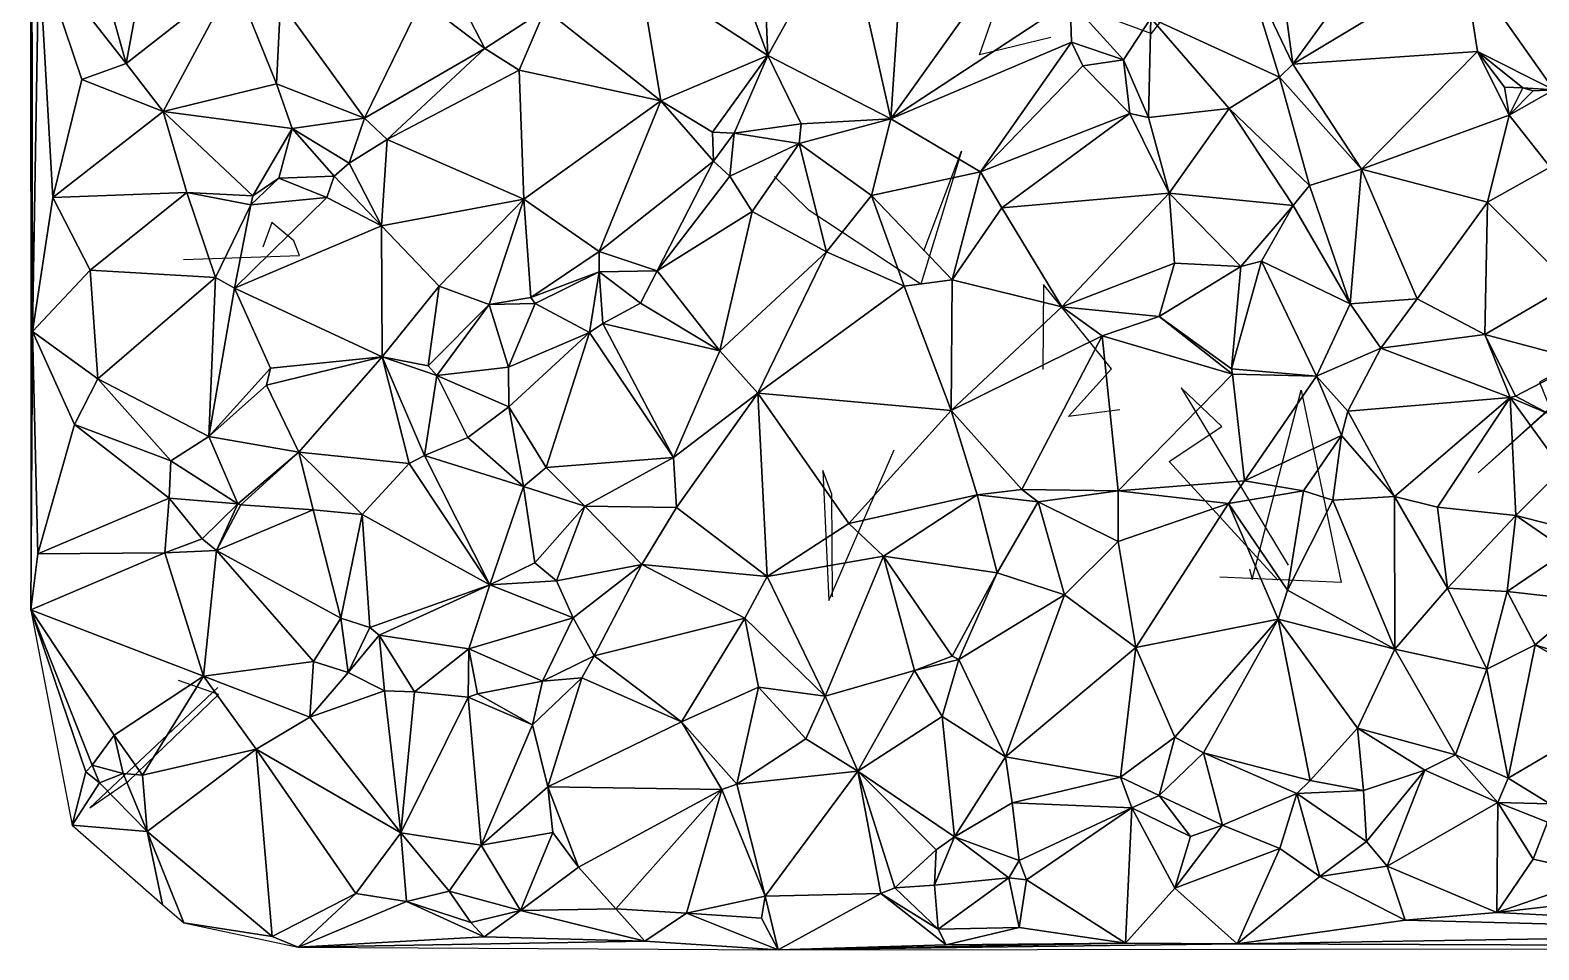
# Model space of a CAD drawing. Header units: metres. Extents: x -15.5 to 15.9, y -15.3 to 15.7.
# Drawn here: x -14.99 to -1.02, y -14.97 to -6.46 of the extents above; entities that cross this region are included whole.
import ezdxf

# ---------------------------------------------------------------- set-up
doc = ezdxf.new("R2010")
doc.units = ezdxf.units.M
doc.layers.add('CRACKS', color=1, linetype='Continuous')
doc.layers.add('STREET_MESH', color=7, linetype='Continuous')

msp = doc.modelspace()

# ---------------------------------------------------------------- linework, layer by layer
at = {"layer": 'CRACKS'}
for points in [[(-5.541, -6.529, 0.1), (-6.203, -6.691, 0.1), (-5.959, -5.992, 0.1), (-4.612, -6.493, 0.1), (-4.491, -6.339, 0.1)], [(-6.719, -8.505, 0.1), (-6.369, -7.582, 0.1), (-6.747, -8.814, 0.1), (-7.781, -8.131, 0.1), (-8.102, -7.817, 0.1)], [(-13.572, -8.586, 0.1), (-12.498, -8.548, 0.1), (-12.551, -8.413, 0.1), (-12.753, -8.243, 0.1), (-12.836, -8.47, 0.1)], [(-4.904, -9.975, 0.1), (-5.379, -10.036, 0.1), (-4.98, -9.597, 0.1), (-5.61, -8.816, 0.1), (-5.616, -9.601, 0.1)], [(-0.131, -9.264, 0.1), (-1.585, -10.56, 0.1), (-0.088, -9.203, 0.1), (-1.019, -9.719, 0.1), (-0.568, -10.828, 0.1)], [(-3.442, -11.551, 0.1), (-4.448, -10.453, 0.1), (-3.958, -10.131, 0.1), (-4.335, -9.771, 0.1), (-3.345, -11.413, 0.1)], [(-3.702, -11.451, 0.1), (-3.679, -11.545, 0.1), (-3.225, -9.794, 0.1), (-2.855, -11.573, 0.1), (-3.979, -11.525, 0.1)], [(-7.565, -11.706, 0.1), (-7.571, -10.756, 0.1), (-7.654, -10.536, 0.1), (-7.599, -11.739, 0.1), (-6.994, -10.347, 0.1)], [(-13.255, -12.546, 0.1), (-14.439, -13.66, 0.1), (-14.082, -13.413, 0.1), (-13.248, -12.609, 0.1), (-13.619, -12.481, 0.1)]]:
    msp.add_polyline3d(points, dxfattribs=at)
at = {"layer": 'STREET_MESH'}
for points in [[(-14.984, -11.827), (-14.969, -9.251), (-14.991, 3.667)], [(-14.969, -9.251), (-14.911, -5.736), (-14.991, 3.667)], [(-7.023, -7.282), (-6.887, -5.273), (-7.446, -5.407)], [(-5.744, -5.49), (-6.887, -5.273), (-7.023, -7.282)], [(-3.455, -5.626), (-3.301, -6.778), (-2.2, -5.256)], [(-3.301, -6.778), (-1.722, -5.827), (-2.2, -5.256)], [(-0.73, -5.211), (-1.722, -5.827), (-0.886, -7.014)], [(-8.161, -6.698), (-7.446, -5.407), (-8.212, -5.545)], [(-7.023, -7.282), (-7.446, -5.407), (-8.161, -6.698)], [(-14.103, -6.772), (-14.468, -5.469), (-14.911, -5.736)], [(-14.468, -5.469), (-14.103, -6.772), (-13.887, -5.601)], [(-8.524, -5.722), (-8.161, -6.698), (-8.212, -5.545)], [(-5.363, -6.194), (-5.744, -5.49), (-7.023, -7.282)], [(-14.103, -6.772), (-13.104, -5.986), (-13.887, -5.601)], [(-8.524, -5.722), (-9.35, -5.927), (-8.161, -6.698)], [(-3.455, -5.626), (-3.756, -5.827), (-3.301, -6.778)], [(-14.969, -9.251), (-14.783, -8.01), (-14.911, -5.736)], [(-14.783, -8.01), (-14.514, -6.919), (-14.911, -5.736)], [(-14.514, -6.919), (-14.103, -6.772), (-14.911, -5.736)], [(-3.756, -5.827), (-4.616, -6.351), (-3.427, -6.898)], [(-3.756, -5.827), (-3.427, -6.898), (-3.301, -6.778)], [(-3.301, -6.778), (-1.591, -6.661), (-1.722, -5.827)], [(-1.722, -5.827), (-1.591, -6.661), (-0.886, -7.014)], [(-13.104, -5.986), (-14.103, -6.772), (-13.761, -7.216)], [(-13.104, -5.986), (-13.761, -7.216), (-12.712, -6.958)], [(-13.104, -5.986), (-12.712, -6.958), (-12.674, -6.207)], [(-10.224, -6.27), (-9.152, -7.115), (-9.35, -5.927)], [(-9.35, -5.927), (-9.152, -7.115), (-8.161, -6.698)], [(-10.783, -6.633), (-11.101, -6.015), (-11.365, -6.191)], [(-10.783, -6.633), (-10.224, -6.27), (-11.101, -6.015)], [(-12.712, -6.958), (-11.895, -7.277), (-12.674, -6.207)], [(-11.895, -7.277), (-11.365, -6.191), (-12.674, -6.207)], [(-11.895, -7.277), (-10.783, -6.633), (-11.365, -6.191)], [(-10.464, -6.832), (-10.224, -6.27), (-10.783, -6.633)], [(-10.224, -6.27), (-10.464, -6.832), (-9.152, -7.115)], [(-5.351, -6.574), (-5.363, -6.194), (-7.023, -7.282)], [(-4.871, -6.738), (-5.363, -6.194), (-5.351, -6.574)], [(-5.363, -6.194), (-4.871, -6.738), (-4.616, -6.351)], [(-4.616, -6.351), (-4.871, -6.738), (-4.639, -7.269)], [(-4.616, -6.351), (-4.639, -7.269), (-3.891, -7.187)], [(-3.427, -6.898), (-4.616, -6.351), (-3.891, -7.187)], [(-11.685, -7.475), (-10.783, -6.633), (-11.895, -7.277)], [(-11.685, -7.475), (-10.464, -6.832), (-10.783, -6.633)], [(-8.161, -6.698), (-9.152, -7.115), (-8.675, -7.407)], [(-8.475, -7.416), (-8.161, -6.698), (-8.675, -7.407)], [(-8.475, -7.416), (-7.855, -7.328), (-8.161, -6.698)], [(-7.855, -7.328), (-7.023, -7.282), (-8.161, -6.698)], [(-5.351, -6.574), (-7.023, -7.282), (-6.193, -7.772)], [(-5.245, -6.792), (-5.351, -6.574), (-6.193, -7.772)], [(-5.245, -6.792), (-4.871, -6.738), (-5.351, -6.574)], [(-1.591, -6.661), (-3.301, -6.778), (-2.666, -7.748)], [(-1.298, -7.249), (-1.591, -6.661), (-2.666, -7.748)], [(-1.591, -6.661), (-1.172, -6.997), (-0.886, -7.014)], [(-1.591, -6.661), (-1.341, -6.991), (-1.172, -6.997)], [(-1.341, -6.991), (-1.591, -6.661), (-1.298, -7.249)], [(-13.761, -7.216), (-14.103, -6.772), (-14.514, -6.919)], [(-10.464, -6.832), (-11.685, -7.475), (-10.42, -8.027)], [(-10.464, -6.832), (-10.42, -8.027), (-9.152, -7.115)], [(-4.811, -7.235), (-5.245, -6.792), (-6.193, -7.772)], [(-4.871, -6.738), (-5.245, -6.792), (-4.811, -7.235)], [(-4.871, -6.738), (-4.811, -7.235), (-4.639, -7.269)], [(-3.301, -6.778), (-3.427, -6.898), (-2.666, -7.748)], [(-14.783, -8.01), (-13.761, -7.216), (-14.514, -6.919)], [(-13.761, -7.216), (-12.566, -7.372), (-12.712, -6.958)], [(-12.566, -7.372), (-11.895, -7.277), (-12.712, -6.958)], [(-3.148, -7.9), (-3.427, -6.898), (-3.891, -7.187)], [(-3.427, -6.898), (-3.148, -7.9), (-2.666, -7.748)], [(-10.42, -8.027), (-9.723, -8.511), (-9.152, -7.115)], [(-9.152, -7.115), (-9.723, -8.511), (-8.666, -7.676)], [(-9.152, -7.115), (-8.666, -7.676), (-8.675, -7.407)], [(-1.341, -6.991), (-1.298, -7.249), (-1.172, -6.997)], [(-1.298, -7.249), (-1.077, -7.024), (-1.172, -6.997)], [(-1.298, -7.249), (-0.92, -7.73), (-0.886, -7.014)], [(-1.077, -7.024), (-1.298, -7.249), (-0.886, -7.014)], [(-1.172, -6.997), (-1.077, -7.024), (-0.886, -7.014)], [(-14.783, -8.01), (-13.541, -7.964), (-13.761, -7.216)], [(-13.541, -7.964), (-12.929, -7.995), (-13.761, -7.216)], [(-12.929, -7.995), (-12.566, -7.372), (-13.761, -7.216)], [(-5.995, -8.105), (-4.811, -7.235), (-6.193, -7.772)], [(-4.446, -7.972), (-4.811, -7.235), (-5.995, -8.105)], [(-4.811, -7.235), (-4.446, -7.972), (-4.639, -7.269)], [(-4.639, -7.269), (-4.446, -7.972), (-3.891, -7.187)], [(-4.446, -7.972), (-3.298, -8.084), (-3.891, -7.187)], [(-3.298, -8.084), (-3.148, -7.9), (-3.891, -7.187)], [(-1.298, -7.249), (-2.666, -7.748), (-1.5, -8.054)], [(-0.92, -7.73), (-1.298, -7.249), (-1.5, -8.054)], [(-12.566, -7.372), (-12.929, -7.995), (-12.688, -7.833)], [(-12.178, -7.813), (-12.566, -7.372), (-12.688, -7.833)], [(-12.566, -7.372), (-12.037, -7.693), (-11.895, -7.277)], [(-12.178, -7.813), (-12.037, -7.693), (-12.566, -7.372)], [(-12.037, -7.693), (-11.685, -7.475), (-11.895, -7.277)], [(-7.873, -7.512), (-7.855, -7.328), (-8.475, -7.416)], [(-7.873, -7.512), (-7.202, -7.993), (-7.023, -7.282)], [(-7.855, -7.328), (-7.873, -7.512), (-7.023, -7.282)], [(-7.023, -7.282), (-7.202, -7.993), (-6.193, -7.772)], [(-11.685, -7.475), (-12.037, -7.693), (-11.74, -8.272)], [(-11.685, -7.475), (-11.74, -8.272), (-10.42, -8.027)], [(-8.666, -7.676), (-8.475, -7.416), (-8.675, -7.407)], [(-8.513, -7.813), (-8.475, -7.416), (-8.666, -7.676)], [(-8.513, -7.813), (-7.873, -7.512), (-8.475, -7.416)], [(-7.873, -7.512), (-8.513, -7.813), (-8.307, -8.141)], [(-7.873, -7.512), (-8.307, -8.141), (-7.619, -8.514)], [(-7.202, -7.993), (-7.873, -7.512), (-7.619, -8.514)], [(-9.723, -8.511), (-9.186, -8.69), (-8.666, -7.676)], [(-9.186, -8.69), (-8.513, -7.813), (-8.666, -7.676)], [(-12.245, -8.012), (-12.178, -7.813), (-12.688, -7.833)], [(-12.178, -7.813), (-12.245, -8.012), (-11.74, -8.272)], [(-12.037, -7.693), (-12.178, -7.813), (-11.74, -8.272)], [(-8.307, -8.141), (-8.513, -7.813), (-9.186, -8.69)], [(-7.202, -7.993), (-6.457, -8.774), (-6.193, -7.772)], [(-6.457, -8.774), (-5.995, -8.105), (-6.193, -7.772)], [(-3.148, -7.9), (-2.772, -8.995), (-2.666, -7.748)], [(-2.666, -7.748), (-2.772, -8.995), (-2.151, -8.95)], [(-1.5, -8.054), (-2.666, -7.748), (-2.151, -8.95)], [(-0.73, -8.815), (-0.92, -7.73), (-1.5, -8.054)], [(-12.949, -8.08), (-12.245, -8.012), (-12.688, -7.833)], [(-12.929, -7.995), (-12.949, -8.08), (-12.688, -7.833)], [(-3.148, -7.9), (-3.298, -8.084), (-2.772, -8.995)], [(-14.435, -8.682), (-14.783, -8.01), (-14.969, -9.251)], [(-13.541, -7.964), (-14.783, -8.01), (-14.435, -8.682)], [(-13.276, -8.75), (-13.541, -7.964), (-14.435, -8.682)], [(-13.276, -8.75), (-12.949, -8.08), (-13.541, -7.964)], [(-12.949, -8.08), (-12.929, -7.995), (-13.541, -7.964)], [(-12.949, -8.08), (-13.276, -8.75), (-13.099, -8.851)], [(-11.74, -8.272), (-12.245, -8.012), (-13.099, -8.851)], [(-12.245, -8.012), (-12.949, -8.08), (-13.099, -8.851)], [(-11.74, -8.272), (-11.206, -8.83), (-10.42, -8.027)], [(-11.206, -8.83), (-10.743, -9.001), (-10.42, -8.027)], [(-10.743, -9.001), (-10.357, -8.937), (-10.42, -8.027)], [(-10.357, -8.937), (-9.723, -8.511), (-10.42, -8.027)], [(-6.901, -8.832), (-7.202, -7.993), (-7.619, -8.514)], [(-7.202, -7.993), (-6.901, -8.832), (-6.457, -8.774)], [(-4.446, -7.972), (-5.995, -8.105), (-5.441, -9.023)], [(-4.397, -8.619), (-4.446, -7.972), (-5.441, -9.023)], [(-4.446, -7.972), (-4.397, -8.619), (-3.782, -8.649)], [(-3.298, -8.084), (-4.446, -7.972), (-3.782, -8.649)], [(-3.593, -8.601), (-3.298, -8.084), (-3.782, -8.649)], [(-3.298, -8.084), (-3.593, -8.601), (-2.772, -8.995)], [(-1.525, -9.278), (-1.5, -8.054), (-2.151, -8.95)], [(-1.525, -9.278), (-0.73, -8.815), (-1.5, -8.054)], [(-8.307, -8.141), (-9.186, -8.69), (-8.606, -9.43)], [(-7.619, -8.514), (-8.307, -8.141), (-8.606, -9.43)], [(-5.995, -8.105), (-6.457, -8.774), (-5.441, -9.023)], [(-11.74, -8.272), (-13.099, -8.851), (-11.733, -9.486)], [(-11.206, -8.83), (-11.74, -8.272), (-11.733, -9.486)], [(-9.723, -8.511), (-10.357, -8.937), (-9.723, -8.7)], [(-9.723, -8.511), (-9.723, -8.7), (-9.186, -8.69)], [(-8.256, -9.821), (-7.619, -8.514), (-8.606, -9.43)], [(-6.901, -8.832), (-7.619, -8.514), (-8.256, -9.821)], [(-4.54, -9.113), (-4.397, -8.619), (-5.441, -9.023)], [(-4.397, -8.619), (-4.54, -9.113), (-3.782, -8.649)], [(-4.54, -9.113), (-3.87, -9.596), (-3.782, -8.649)], [(-3.87, -9.596), (-3.593, -8.601), (-3.782, -8.649)], [(-3.593, -8.601), (-3.87, -9.596), (-3.082, -9.663)], [(-2.772, -8.995), (-3.593, -8.601), (-3.082, -9.663)], [(-14.366, -9.69), (-14.435, -8.682), (-14.969, -9.251)], [(-13.276, -8.75), (-14.435, -8.682), (-14.366, -9.69)], [(-13.338, -10.223), (-13.276, -8.75), (-14.366, -9.69)], [(-13.276, -8.75), (-13.338, -10.223), (-13.099, -8.851)], [(-10.357, -8.937), (-10.316, -8.992), (-9.723, -8.7)], [(-9.723, -8.7), (-10.316, -8.992), (-9.812, -9.26)], [(-9.69, -9.178), (-9.723, -8.7), (-9.812, -9.26)], [(-9.186, -8.69), (-9.723, -8.7), (-9.342, -8.99)], [(-9.723, -8.7), (-9.69, -9.178), (-9.342, -8.99)], [(-8.606, -9.43), (-9.186, -8.69), (-9.342, -8.99)], [(-6.457, -8.774), (-6.901, -8.832), (-6.464, -9.982)], [(-6.457, -8.774), (-6.464, -9.982), (-5.441, -9.023)], [(-13.338, -10.223), (-12.766, -9.59), (-13.099, -8.851)], [(-13.099, -8.851), (-12.766, -9.59), (-11.733, -9.486)], [(-11.306, -9.568), (-11.206, -8.83), (-11.733, -9.486)], [(-11.206, -8.83), (-11.306, -9.568), (-10.743, -9.001)], [(-10.316, -8.992), (-10.357, -8.937), (-10.743, -9.001)], [(-6.464, -9.982), (-6.901, -8.832), (-8.256, -9.821)], [(-1.525, -9.278), (-0.611, -9.523), (-0.73, -8.815)], [(-11.306, -9.568), (-11.228, -9.659), (-10.743, -9.001)], [(-11.228, -9.659), (-10.563, -9.58), (-10.743, -9.001)], [(-10.563, -9.58), (-10.316, -8.992), (-10.743, -9.001)], [(-10.316, -8.992), (-10.563, -9.58), (-9.812, -9.26)], [(-9.69, -9.178), (-8.606, -9.43), (-9.342, -8.99)], [(-6.464, -9.982), (-5.067, -9.291), (-5.441, -9.023)], [(-5.067, -9.291), (-4.54, -9.113), (-5.441, -9.023)], [(-2.488, -9.404), (-2.772, -8.995), (-3.082, -9.663)], [(-2.772, -8.995), (-2.488, -9.404), (-2.151, -8.95)], [(-2.488, -9.404), (-1.525, -9.278), (-2.151, -8.95)], [(-9.69, -9.178), (-9.812, -9.26), (-9.037, -10.416)], [(-9.69, -9.178), (-9.037, -10.416), (-8.606, -9.43)], [(-3.862, -9.645), (-4.54, -9.113), (-5.067, -9.291)], [(-3.87, -9.596), (-4.54, -9.113), (-3.862, -9.645)], [(-14.921, -11.308), (-14.969, -9.251), (-14.984, -11.827)], [(-14.921, -11.308), (-14.581, -10.11), (-14.969, -9.251)], [(-14.581, -10.11), (-14.366, -9.69), (-14.969, -9.251)], [(-9.812, -9.26), (-10.563, -9.58), (-10.559, -9.949)], [(-9.812, -9.26), (-10.559, -9.949), (-10.216, -10.509)], [(-9.037, -10.416), (-9.812, -9.26), (-10.216, -10.509)], [(-5.067, -9.291), (-6.464, -9.982), (-5.812, -10.712)], [(-5.067, -9.291), (-5.812, -10.712), (-4.92, -10.724)], [(-3.862, -9.645), (-5.067, -9.291), (-4.92, -10.724)], [(-1.525, -9.278), (-2.488, -9.404), (-1.291, -9.86)], [(-1.241, -9.849), (-1.525, -9.278), (-1.291, -9.86)], [(-1.525, -9.278), (-1.241, -9.849), (-0.611, -9.523)], [(-12.766, -9.59), (-12.805, -9.747), (-11.733, -9.486)], [(-12.805, -9.747), (-12.503, -10.367), (-11.733, -9.486)], [(-12.503, -10.367), (-11.482, -10.473), (-11.733, -9.486)], [(-11.341, -10.398), (-11.228, -9.659), (-11.733, -9.486)], [(-11.482, -10.473), (-11.341, -10.398), (-11.733, -9.486)], [(-11.228, -9.659), (-11.306, -9.568), (-11.733, -9.486)], [(-9.037, -10.416), (-8.256, -9.821), (-8.606, -9.43)], [(-2.794, -9.988), (-2.488, -9.404), (-3.082, -9.663)], [(-1.291, -9.86), (-2.488, -9.404), (-2.794, -9.988)], [(-12.766, -9.59), (-13.338, -10.223), (-12.805, -9.747)], [(-10.563, -9.58), (-11.228, -9.659), (-10.559, -9.949)], [(-3.87, -9.596), (-3.862, -9.645), (-3.082, -9.663)], [(-0.611, -9.523), (-1.241, -9.849), (-0.926, -10.015)], [(-14.366, -9.69), (-14.581, -10.11), (-13.689, -10.447)], [(-13.338, -10.223), (-14.366, -9.69), (-13.689, -10.447)], [(-13.338, -10.223), (-12.503, -10.367), (-12.805, -9.747)], [(-10.941, -10.233), (-11.228, -9.659), (-11.341, -10.398)], [(-11.228, -9.659), (-10.941, -10.233), (-10.559, -9.949)], [(-3.751, -10.632), (-3.862, -9.645), (-4.92, -10.724)], [(-3.082, -9.663), (-3.862, -9.645), (-3.751, -10.632)], [(-2.852, -10.212), (-3.082, -9.663), (-3.751, -10.632)], [(-2.852, -10.212), (-2.794, -9.988), (-3.082, -9.663)], [(-8.256, -9.821), (-9.037, -10.416), (-9.007, -10.88)], [(-8.167, -11.518), (-8.256, -9.821), (-9.007, -10.88)], [(-8.256, -9.821), (-8.167, -11.518), (-7.412, -11.028)], [(-6.464, -9.982), (-8.256, -9.821), (-7.412, -11.028)], [(-2.362, -10.779), (-1.291, -9.86), (-2.794, -9.988)], [(-2.362, -10.779), (-1.964, -10.875), (-1.291, -9.86)], [(-1.291, -9.86), (-1.964, -10.875), (-1.238, -10.954)], [(-1.241, -9.849), (-1.291, -9.86), (-0.926, -10.015)], [(-1.291, -9.86), (-1.238, -10.954), (-0.808, -10.526)], [(-0.926, -10.015), (-1.291, -9.86), (-0.808, -10.526)], [(-10.941, -10.233), (-10.423, -10.685), (-10.559, -9.949)], [(-10.559, -9.949), (-10.423, -10.685), (-10.216, -10.509)], [(-6.464, -9.982), (-7.412, -11.028), (-6.223, -10.763)], [(-5.812, -10.712), (-6.464, -9.982), (-6.223, -10.763)], [(-2.852, -10.212), (-2.362, -10.779), (-2.794, -9.988)], [(-14.921, -11.308), (-13.704, -10.793), (-14.581, -10.11)], [(-14.581, -10.11), (-13.704, -10.793), (-13.689, -10.447)], [(-13.07, -10.845), (-13.338, -10.223), (-13.689, -10.447)], [(-12.503, -10.367), (-13.338, -10.223), (-13.07, -10.845)], [(-10.941, -10.233), (-11.341, -10.398), (-10.423, -10.685)], [(-3.203, -10.726), (-2.852, -10.212), (-3.751, -10.632)], [(-3.203, -10.726), (-2.933, -10.81), (-2.852, -10.212)], [(-2.933, -10.81), (-2.362, -10.779), (-2.852, -10.212)], [(-13.704, -10.793), (-13.07, -10.845), (-13.689, -10.447)], [(-12.503, -10.367), (-13.07, -10.845), (-13.042, -10.855)], [(-12.503, -10.367), (-13.042, -10.855), (-12.372, -10.901)], [(-12.503, -10.367), (-12.372, -10.901), (-11.917, -10.944)], [(-11.482, -10.473), (-12.503, -10.367), (-11.917, -10.944)], [(-10.735, -11.594), (-11.482, -10.473), (-11.917, -10.944)], [(-11.482, -10.473), (-10.735, -11.594), (-11.341, -10.398)], [(-11.341, -10.398), (-10.735, -11.594), (-10.423, -10.685)], [(-9.857, -10.866), (-9.037, -10.416), (-10.216, -10.509)], [(-9.037, -10.416), (-9.857, -10.866), (-9.007, -10.88)], [(-10.423, -10.685), (-9.857, -10.866), (-10.216, -10.509)], [(-1.238, -10.954), (-0.684, -11.094), (-0.808, -10.526)], [(-10.735, -11.594), (-10.32, -11.391), (-10.423, -10.685)], [(-10.32, -11.391), (-9.857, -10.866), (-10.423, -10.685)], [(-5.661, -10.827), (-5.812, -10.712), (-6.223, -10.763)], [(-5.812, -10.712), (-5.661, -10.827), (-4.92, -10.724)], [(-5.661, -10.827), (-4.918, -11.195), (-4.92, -10.724)], [(-3.897, -10.843), (-3.751, -10.632), (-4.92, -10.724)], [(-4.918, -11.195), (-3.897, -10.843), (-4.92, -10.724)], [(-3.897, -10.843), (-3.203, -10.726), (-3.751, -10.632)], [(-3.203, -10.726), (-3.897, -10.843), (-3.352, -11.643)], [(-2.933, -10.81), (-3.203, -10.726), (-3.352, -11.643)], [(-13.704, -10.793), (-14.921, -11.308), (-13.744, -11.3)], [(-13.4, -11.17), (-13.704, -10.793), (-13.744, -11.3)], [(-13.4, -11.17), (-13.07, -10.845), (-13.704, -10.793)], [(-13.07, -10.845), (-13.4, -11.17), (-13.265, -11.276)], [(-13.042, -10.855), (-13.07, -10.845), (-13.265, -11.276)], [(-12.372, -10.901), (-13.042, -10.855), (-13.265, -11.276)], [(-9.857, -10.866), (-10.32, -11.391), (-10.12, -11.559)], [(-9.857, -10.866), (-10.12, -11.559), (-9.328, -11.407)], [(-9.857, -10.866), (-9.328, -11.407), (-9.007, -10.88)], [(-9.328, -11.407), (-8.167, -11.518), (-9.007, -10.88)], [(-7.412, -11.028), (-7.092, -11.33), (-6.223, -10.763)], [(-7.092, -11.33), (-6.038, -11.485), (-6.223, -10.763)], [(-6.038, -11.485), (-5.661, -10.827), (-6.223, -10.763)], [(-5.416, -11.687), (-5.661, -10.827), (-6.038, -11.485)], [(-4.918, -11.195), (-5.661, -10.827), (-5.416, -11.687)], [(-3.897, -10.843), (-4.918, -11.195), (-4.755, -12.176)], [(-3.437, -11.913), (-3.897, -10.843), (-4.755, -12.176)], [(-3.897, -10.843), (-3.437, -11.913), (-3.352, -11.643)], [(-2.357, -12.189), (-2.933, -10.81), (-3.352, -11.643)], [(-2.362, -10.779), (-2.933, -10.81), (-2.357, -12.189)], [(-1.964, -10.875), (-2.362, -10.779), (-1.871, -11.626)], [(-2.362, -10.779), (-2.357, -12.189), (-1.871, -11.626)], [(-1.238, -10.954), (-1.964, -10.875), (-1.871, -11.626)], [(-12.372, -10.901), (-13.265, -11.276), (-12.114, -11.904)], [(-12.372, -10.901), (-12.114, -11.904), (-11.917, -10.944)], [(-12.114, -11.904), (-11.848, -11.991), (-11.917, -10.944)], [(-11.848, -11.991), (-10.735, -11.594), (-11.917, -10.944)], [(-8.167, -11.518), (-7.092, -11.33), (-7.412, -11.028)], [(-1.318, -11.657), (-1.238, -10.954), (-1.871, -11.626)], [(-1.238, -10.954), (-1.318, -11.657), (-0.761, -11.279)], [(-0.684, -11.094), (-1.238, -10.954), (-0.761, -11.279)], [(-13.265, -11.276), (-13.4, -11.17), (-13.744, -11.3)], [(-13.388, -12.441), (-13.744, -11.3), (-14.984, -11.827)], [(-13.744, -11.3), (-14.921, -11.308), (-14.984, -11.827)], [(-13.265, -11.276), (-13.744, -11.3), (-13.388, -12.441)], [(-12.369, -12.304), (-13.265, -11.276), (-13.388, -12.441)], [(-12.114, -11.904), (-13.265, -11.276), (-12.369, -12.304)], [(-4.918, -11.195), (-5.416, -11.687), (-4.755, -12.176)], [(-0.761, -11.279), (-1.318, -11.657), (-0.575, -11.741)], [(-10.32, -11.391), (-10.735, -11.594), (-10.12, -11.559)], [(-10.12, -11.559), (-9.963, -11.899), (-9.328, -11.407)], [(-9.963, -11.899), (-9.77, -12.253), (-9.328, -11.407)], [(-9.77, -12.253), (-8.375, -11.904), (-9.328, -11.407)], [(-9.328, -11.407), (-8.375, -11.904), (-8.167, -11.518)], [(-7.632, -12.624), (-7.092, -11.33), (-8.167, -11.518)], [(-7.092, -11.33), (-7.632, -12.624), (-6.804, -12.389)], [(-6.457, -12.255), (-7.092, -11.33), (-6.804, -12.389)], [(-7.092, -11.33), (-6.457, -12.255), (-6.038, -11.485)], [(-10.735, -11.594), (-9.963, -11.899), (-10.12, -11.559)], [(-8.375, -11.904), (-7.632, -12.624), (-8.167, -11.518)], [(-6.457, -12.255), (-6.395, -12.285), (-6.038, -11.485)], [(-6.395, -12.285), (-5.416, -11.687), (-6.038, -11.485)], [(-11.762, -12.062), (-10.735, -11.594), (-11.848, -11.991)], [(-10.735, -11.594), (-11.762, -12.062), (-10.931, -12.188)], [(-9.963, -11.899), (-10.735, -11.594), (-10.931, -12.188)], [(-6.395, -12.285), (-5.963, -13.187), (-5.416, -11.687)], [(-5.416, -11.687), (-5.963, -13.187), (-4.755, -12.176)], [(-3.437, -11.913), (-2.357, -12.189), (-3.352, -11.643)], [(-2.357, -12.189), (-1.505, -12.375), (-1.871, -11.626)], [(-1.505, -12.375), (-1.318, -11.657), (-1.871, -11.626)], [(-1.505, -12.375), (-1.058, -12.149), (-1.318, -11.657)], [(-1.318, -11.657), (-1.058, -12.149), (-0.575, -11.741)], [(-14.477, -13.324), (-14.984, -11.827), (-14.602, -13.819)], [(-14.215, -12.985), (-13.388, -12.441), (-14.984, -11.827)], [(-14.416, -13.265), (-14.215, -12.985), (-14.984, -11.827)], [(-14.477, -13.324), (-14.416, -13.265), (-14.984, -11.827)], [(-1.058, -12.149), (-0.217, -12.426), (-0.575, -11.741)], [(-12.114, -11.904), (-12.369, -12.304), (-12.049, -12.407)], [(-11.848, -11.991), (-12.114, -11.904), (-12.049, -12.407)], [(-11.762, -12.062), (-11.848, -11.991), (-12.049, -12.407)], [(-10.249, -12.487), (-9.963, -11.899), (-10.931, -12.188)], [(-9.77, -12.253), (-9.963, -11.899), (-10.249, -12.487)], [(-8.375, -11.904), (-9.77, -12.253), (-8.963, -12.863)], [(-8.375, -11.904), (-8.963, -12.863), (-8.249, -12.543)], [(-7.632, -12.624), (-8.375, -11.904), (-8.249, -12.543)], [(-4.394, -13.006), (-3.437, -11.913), (-4.755, -12.176)], [(-3.437, -11.913), (-4.394, -13.006), (-4.13, -13.15)], [(-3.142, -13.406), (-3.437, -11.913), (-4.13, -13.15)], [(-2.357, -12.189), (-3.437, -11.913), (-2.702, -12.92)], [(-3.437, -11.913), (-3.142, -13.406), (-2.702, -12.92)], [(-11.712, -12.577), (-11.762, -12.062), (-12.049, -12.407)], [(-11.434, -12.584), (-11.762, -12.062), (-11.712, -12.577)], [(-11.762, -12.062), (-11.434, -12.584), (-10.931, -12.188)], [(-1.058, -12.149), (-1.505, -12.375), (-1.308, -13.385)], [(-0.123, -12.686), (-1.058, -12.149), (-1.308, -13.385)], [(-0.123, -12.686), (-0.217, -12.426), (-1.058, -12.149)], [(-11.434, -12.584), (-10.938, -12.634), (-10.931, -12.188)], [(-10.938, -12.634), (-10.849, -12.604), (-10.931, -12.188)], [(-10.849, -12.604), (-10.249, -12.487), (-10.931, -12.188)], [(-9.883, -12.455), (-9.77, -12.253), (-10.249, -12.487)], [(-9.77, -12.253), (-9.883, -12.455), (-8.963, -12.863)], [(-6.395, -12.285), (-6.457, -12.255), (-6.804, -12.389)], [(-6.547, -12.814), (-6.395, -12.285), (-6.804, -12.389)], [(-6.547, -12.814), (-5.963, -13.187), (-6.395, -12.285)], [(-4.755, -12.176), (-5.963, -13.187), (-4.899, -13.374)], [(-4.394, -13.006), (-4.755, -12.176), (-4.899, -13.374)], [(-1.796, -13.169), (-2.357, -12.189), (-2.702, -12.92)], [(-1.796, -13.169), (-1.505, -12.375), (-2.357, -12.189)], [(-12.403, -12.819), (-12.369, -12.304), (-13.388, -12.441)], [(-12.369, -12.304), (-12.403, -12.819), (-12.049, -12.407)], [(-12.403, -12.819), (-11.712, -12.577), (-12.049, -12.407)], [(-7.632, -12.624), (-7.328, -13.318), (-6.804, -12.389)], [(-7.328, -13.318), (-6.547, -12.814), (-6.804, -12.389)], [(-1.505, -12.375), (-1.796, -13.169), (-1.308, -13.385)], [(-13.95, -13.355), (-13.388, -12.441), (-14.215, -12.985)], [(-13.388, -12.441), (-13.95, -13.355), (-12.899, -13.115)], [(-12.403, -12.819), (-13.388, -12.441), (-12.899, -13.115)], [(-10.249, -12.487), (-10.849, -12.604), (-10.34, -12.89)], [(-9.883, -12.455), (-10.249, -12.487), (-10.34, -12.89)], [(-10.199, -13.465), (-9.883, -12.455), (-10.34, -12.89)], [(-8.963, -12.863), (-9.883, -12.455), (-10.199, -13.465)], [(-8.963, -12.863), (-8.449, -13.441), (-8.249, -12.543)], [(-8.449, -13.441), (-7.812, -13.021), (-8.249, -12.543)], [(-7.812, -13.021), (-7.632, -12.624), (-8.249, -12.543)], [(-11.712, -12.577), (-12.403, -12.819), (-11.561, -13.89)], [(-11.434, -12.584), (-11.712, -12.577), (-11.561, -13.89)], [(-10.938, -12.634), (-11.434, -12.584), (-11.561, -13.89)], [(-10.938, -12.634), (-11.561, -13.89), (-10.817, -14.003)], [(-10.849, -12.604), (-10.938, -12.634), (-10.34, -12.89)], [(-10.34, -12.89), (-10.938, -12.634), (-10.817, -14.003)], [(-7.632, -12.624), (-7.812, -13.021), (-7.328, -13.318)], [(-0.924, -13.62), (-0.123, -12.686), (-1.308, -13.385)], [(-11.561, -13.89), (-12.403, -12.819), (-12.899, -13.115)], [(-6.434, -13.928), (-6.547, -12.814), (-7.328, -13.318)], [(-6.434, -13.928), (-5.963, -13.187), (-6.547, -12.814)], [(-14.416, -13.265), (-14.131, -13.342), (-14.215, -12.985)], [(-14.131, -13.342), (-13.95, -13.355), (-14.215, -12.985)], [(-10.199, -13.465), (-10.34, -12.89), (-10.817, -14.003)], [(-8.587, -13.489), (-8.963, -12.863), (-10.199, -13.465)], [(-8.963, -12.863), (-8.587, -13.489), (-8.449, -13.441)], [(-3.142, -13.406), (-2.647, -13.497), (-2.702, -12.92)], [(-2.647, -13.497), (-2.081, -13.31), (-2.702, -12.92)], [(-2.081, -13.31), (-1.796, -13.169), (-2.702, -12.92)], [(-13.95, -13.355), (-13.907, -13.879), (-12.899, -13.115)], [(-13.907, -13.879), (-12.751, -14.848), (-12.899, -13.115)], [(-12.751, -14.848), (-11.975, -14.451), (-12.899, -13.115)], [(-11.975, -14.451), (-11.561, -13.89), (-12.899, -13.115)], [(-7.328, -13.318), (-7.812, -13.021), (-8.449, -13.441)], [(-4.538, -13.544), (-4.394, -13.006), (-4.899, -13.374)], [(-4.394, -13.006), (-4.538, -13.544), (-4.13, -13.15)], [(-14.349, -13.426), (-14.416, -13.265), (-14.477, -13.324)], [(-14.349, -13.426), (-14.131, -13.342), (-14.416, -13.265)], [(-6.434, -13.928), (-5.901, -13.613), (-5.963, -13.187)], [(-5.963, -13.187), (-5.901, -13.613), (-4.899, -13.374)], [(-4.538, -13.544), (-3.952, -13.818), (-4.13, -13.15)], [(-3.266, -13.526), (-3.142, -13.406), (-4.13, -13.15)], [(-3.952, -13.818), (-3.266, -13.526), (-4.13, -13.15)], [(-1.405, -13.609), (-1.796, -13.169), (-2.081, -13.31)], [(-1.796, -13.169), (-1.405, -13.609), (-1.308, -13.385)], [(-14.349, -13.426), (-14.477, -13.324), (-14.602, -13.819)], [(-14.131, -13.342), (-14.349, -13.426), (-13.907, -13.879)], [(-13.95, -13.355), (-14.131, -13.342), (-13.907, -13.879)], [(-8.186, -14.476), (-7.328, -13.318), (-8.449, -13.441)], [(-7.116, -14.451), (-7.328, -13.318), (-8.186, -14.476)], [(-7.116, -14.451), (-6.988, -14.399), (-7.328, -13.318)], [(-6.988, -14.399), (-6.604, -14.048), (-7.328, -13.318)], [(-6.604, -14.048), (-6.434, -13.928), (-7.328, -13.318)], [(-5.901, -13.613), (-4.793, -13.658), (-4.899, -13.374)], [(-4.793, -13.658), (-4.538, -13.544), (-4.899, -13.374)], [(-3.266, -13.526), (-2.647, -13.497), (-3.142, -13.406)], [(-2.621, -13.969), (-2.081, -13.31), (-2.647, -13.497)], [(-2.621, -13.969), (-2.428, -14.199), (-2.081, -13.31)], [(-2.428, -14.199), (-1.405, -13.609), (-2.081, -13.31)], [(-1.405, -13.609), (-0.924, -13.62), (-1.308, -13.385)], [(-13.907, -13.879), (-14.349, -13.426), (-14.602, -13.819)], [(-10.153, -13.887), (-10.199, -13.465), (-10.817, -14.003)], [(-10.199, -13.465), (-10.153, -13.887), (-9.916, -14.208)], [(-8.587, -13.489), (-10.199, -13.465), (-9.916, -14.208)], [(-9.57, -14.593), (-8.587, -13.489), (-9.916, -14.208)], [(-8.587, -13.489), (-9.57, -14.593), (-8.914, -14.634)], [(-8.587, -13.489), (-8.914, -14.634), (-8.186, -14.476)], [(-8.587, -13.489), (-8.186, -14.476), (-8.449, -13.441)], [(-4.248, -13.923), (-4.538, -13.544), (-4.793, -13.658)], [(-4.538, -13.544), (-4.248, -13.923), (-3.952, -13.818)], [(-3.266, -13.526), (-3.952, -13.818), (-3.421, -14.035)], [(-3.052, -14.295), (-3.266, -13.526), (-3.421, -14.035)], [(-3.266, -13.526), (-2.621, -13.969), (-2.647, -13.497)], [(-3.266, -13.526), (-3.052, -14.295), (-2.621, -13.969)], [(-5.901, -13.613), (-6.434, -13.928), (-5.837, -14.147)], [(-5.901, -13.613), (-5.837, -14.147), (-4.793, -13.658)], [(-4.793, -13.658), (-5.837, -14.147), (-5.769, -14.324)], [(-4.793, -13.658), (-5.769, -14.324), (-4.851, -14.911)], [(-4.395, -14.403), (-4.793, -13.658), (-4.851, -14.911)], [(-4.248, -13.923), (-4.793, -13.658), (-4.395, -14.403)], [(-1.405, -13.609), (-2.428, -14.199), (-1.412, -14.626)], [(-1.076, -14.133), (-1.405, -13.609), (-1.412, -14.626)], [(-0.943, -13.792), (-1.405, -13.609), (-1.076, -14.133)], [(-0.943, -13.792), (-0.924, -13.62), (-1.405, -13.609)], [(-13.767, -14.552), (-13.907, -13.879), (-14.602, -13.819)], [(-3.952, -13.818), (-4.395, -14.403), (-3.421, -14.035)], [(-3.952, -13.818), (-4.248, -13.923), (-4.395, -14.403)], [(-0.943, -13.792), (-1.076, -14.133), (-0.414, -14.281)], [(-13.569, -14.723), (-13.907, -13.879), (-13.767, -14.552)], [(-13.907, -13.879), (-13.569, -14.723), (-12.751, -14.848)], [(-11.975, -14.451), (-11.507, -14.526), (-11.561, -13.89)], [(-11.561, -13.89), (-11.113, -14.43), (-10.817, -14.003)], [(-11.507, -14.526), (-11.113, -14.43), (-11.561, -13.89)], [(-10.451, -14.608), (-10.153, -13.887), (-10.817, -14.003)], [(-10.153, -13.887), (-10.451, -14.608), (-9.916, -14.208)], [(-5.93, -14.307), (-6.434, -13.928), (-6.62, -14.375)], [(-6.434, -13.928), (-6.604, -14.048), (-6.62, -14.375)], [(-6.434, -13.928), (-5.93, -14.307), (-5.837, -14.147)], [(-11.113, -14.43), (-10.451, -14.608), (-10.817, -14.003)], [(-6.604, -14.048), (-6.988, -14.399), (-6.62, -14.375)], [(-3.421, -14.035), (-4.395, -14.403), (-3.817, -14.917)], [(-3.052, -14.295), (-3.421, -14.035), (-3.817, -14.917)], [(-2.621, -13.969), (-3.052, -14.295), (-2.428, -14.199)], [(-10.451, -14.608), (-9.57, -14.593), (-9.916, -14.208)], [(-5.837, -14.147), (-5.93, -14.307), (-5.769, -14.324)], [(-2.428, -14.199), (-3.052, -14.295), (-2.263, -14.698)], [(-2.428, -14.199), (-2.263, -14.698), (-1.412, -14.626)], [(-1.076, -14.133), (-1.412, -14.626), (-0.414, -14.281)], [(-6.988, -14.399), (-6.586, -14.782), (-6.62, -14.375)], [(-6.586, -14.782), (-5.93, -14.307), (-6.62, -14.375)], [(-5.837, -14.767), (-5.93, -14.307), (-6.586, -14.782)], [(-5.93, -14.307), (-5.837, -14.767), (-5.769, -14.324)], [(-5.769, -14.324), (-5.837, -14.767), (-4.851, -14.911)], [(-2.263, -14.698), (-3.052, -14.295), (-3.817, -14.917)], [(-1.412, -14.626), (-0.157, -14.483), (-0.414, -14.281)], [(-12.51, -14.948), (-11.975, -14.451), (-12.751, -14.848)], [(-12.51, -14.948), (-11.507, -14.526), (-11.975, -14.451)], [(-11.113, -14.43), (-11.507, -14.526), (-10.911, -14.721)], [(-10.451, -14.608), (-11.113, -14.43), (-10.911, -14.721)], [(-8.914, -14.634), (-8.22, -14.678), (-8.186, -14.476)], [(-8.186, -14.476), (-8.22, -14.678), (-8.068, -14.972)], [(-7.116, -14.451), (-8.186, -14.476), (-8.068, -14.972)], [(-6.512, -14.925), (-7.116, -14.451), (-8.068, -14.972)], [(-6.988, -14.399), (-7.116, -14.451), (-6.586, -14.782)], [(-6.586, -14.782), (-7.116, -14.451), (-6.512, -14.925)], [(-4.395, -14.403), (-4.851, -14.911), (-3.817, -14.917)], [(-0.157, -14.483), (-1.412, -14.626), (2.324, -14.818)], [(-11.507, -14.526), (-12.51, -14.948), (-10.79, -14.853)], [(-10.911, -14.721), (-11.507, -14.526), (-10.79, -14.853)], [(-10.451, -14.608), (-10.911, -14.721), (-10.79, -14.853)], [(-9.3, -14.892), (-10.451, -14.608), (-10.79, -14.853)], [(-9.3, -14.892), (-9.57, -14.593), (-10.451, -14.608)], [(-9.57, -14.593), (-9.3, -14.892), (-8.914, -14.634)], [(-8.914, -14.634), (-9.3, -14.892), (-8.068, -14.972)], [(-8.22, -14.678), (-8.914, -14.634), (-8.068, -14.972)], [(-1.412, -14.626), (-2.263, -14.698), (2.324, -14.818)], [(-13.569, -14.723), (-12.51, -14.948), (-12.751, -14.848)], [(-5.837, -14.767), (-6.586, -14.782), (-6.512, -14.925)], [(-5.837, -14.767), (-6.512, -14.925), (-4.851, -14.911)], [(2.324, -14.818), (-2.263, -14.698), (-3.817, -14.917)], [(-12.51, -14.948), (-9.3, -14.892), (-10.79, -14.853)], [(-9.3, -14.892), (-12.51, -14.948), (-8.068, -14.972)], [(-3.817, -14.917), (-4.851, -14.911), (-8.068, -14.972)], [(-4.851, -14.911), (-6.512, -14.925), (-8.068, -14.972)], [(6.315, -14.953), (-3.817, -14.917), (-8.068, -14.972)], [(2.324, -14.818), (-3.817, -14.917), (6.315, -14.953)]]:
    msp.add_3dface(points, dxfattribs=at)

doc.saveas('drawing.dxf')
